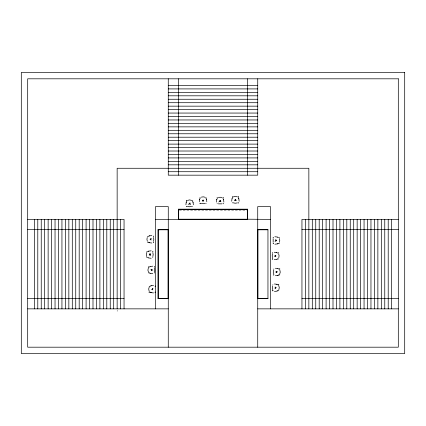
<?xml version="1.0" encoding="UTF-8"?>
<svg xmlns="http://www.w3.org/2000/svg" width="426" height="426" viewBox="0 0 426 426"><rect width="100%" height="100%" fill="white"/><g stroke="black" fill="none" stroke-linecap="round" stroke-linejoin="round"><path stroke-width="0.32" stroke-dasharray="2.13 1.6" d="M219.896 200.715C220.455 200.997 220.45 200.38 219.88 200.779M151.395 238.666L150.82 239.167L151.23 239.859M275.968 272.549L276.378 271.857L275.803 271.362M150.096 239.524L150.096 239.045M149.089 255.339L149.494 254.689L149.084 253.763M276.612 240.232L276.612 240.711M275.888 256.095L275.92 255.722M277.065 272.107L277.102 271.729M149.542 254.546L150.064 254.556L149.521 254.551M151.155 269.988L151.619 269.759L151.246 270.121M152.311 288.972L152.306 289.435L151.933 289.158M152.018 289.142L152.242 289.371L152.316 289.073M276.415 240.685L276.117 240.253L276.368 240.69M275.728 256.17L275.425 255.744M276.788 271.788C276.043 272.502 277.566 271.676 276.511 271.884M275.521 287.704C275.84 287.87 276.261 287.529 274.994 288.29M276.815 271.799L276.985 272.092M220.317 200.774L219.96 200.742L220.396 200.79M150.005 239.471L150.005 239.103M149.025 255.126L149.446 254.546L149.02 253.976M151.017 269.993L150.623 269.339M151.826 289.195L151.406 289.776M276.703 240.653L276.703 240.285M276.016 256.143L276.016 255.776M277.198 272.155L277.539 271.394M276.218 287.896L276.218 287.523M150.889 239.465L151.23 238.709M152.971 288.62L152.551 289.201L152.977 289.771M274.791 256.537L275.217 255.951L274.786 255.387M275.803 272.587L276.378 272.086L275.968 271.399M275.414 287.742L274.994 287.14M190.422 203.985L190.081 203.229M236.196 200.444L235.791 199.719M189.272 203.442L187.951 204.917M203.431 200.316L203.852 200.923M219.779 200.774L218.458 202.249M236.222 200.673L235.85 199.682M152.556 289.169L153.136 288.583M189.288 203.468L188.825 204.219M219.795 200.8L219.326 201.557M276.937 271.969L276.602 272.177L276.73 271.788M202.851 200.241C203.324 200.742 203.452 200.119 202.835 200.22M189.778 203.516L189.586 203.234M202.962 200.199L203.17 200.492L202.952 200.108M202.254 201.157L202.691 200.199M234.593 200.673L235.03 199.719M189.027 204.363L189.522 203.788L190.252 204.363M202.456 201.296L202.957 200.721L203.681 201.296M219.528 201.695L220.173 201.109L221.648 202.43M234.795 200.816L235.296 200.241L235.983 200.651M150.591 253.971L150.17 254.519L150.591 255.121M152.189 269.333L151.784 270.02L152.359 270.521M275.478 241.047L275.904 240.466L275.473 239.897M202.286 200.923L202.701 200.311M234.625 200.444L234.966 199.682M151.017 238.496L150.261 238.842M150.378 253.763L149.739 254.205L149.222 253.667M151.981 269.125L151.262 269.53M152.764 288.413L152.274 288.807M275.686 241.26L276.346 240.86M274.999 256.745L275.723 256.34M276.181 272.757L276.937 272.411M275.207 288.498L275.926 288.093M190.214 202.627L189.501 203.101M189.064 204.198L189.671 203.777L191.146 205.098M202.494 201.131L203.064 200.705L203.644 201.131M219.566 201.53L220.258 201.12L220.753 201.695M235.983 199.08L235.44 199.501M234.832 200.651L235.402 200.225L236.02 200.816M150.756 253.933L150.181 254.434L150.756 255.158M152.354 269.296L151.773 269.882L152.194 270.483M274.813 241.526L275.888 240.589L275.308 239.859M274.626 256.574L275.127 255.781M274.829 288.327L275.404 287.598L274.823 287.103M275.473 255.808L275.446 256.085M151.251 238.464L150.298 238.906M150.612 253.731L149.622 254.109M152.215 269.094L151.219 269.466M152.998 288.381L152.247 288.849M275.457 241.292L276.261 240.828M274.77 256.777L275.76 256.399M275.947 272.789L276.9 272.352M274.972 288.53L275.776 288.067M150.261 239.726L151.257 240.099M149.622 254.993L150.383 255.334M151.225 270.35L151.986 270.691M152.007 289.637L153.003 290.01M275.755 255.515L274.999 255.174M276.937 271.527L276.176 271.186M203.255 199.906L202.882 199.906M220.327 200.305L219.96 200.305M275.452 239.657L276.346 240.083M150.298 239.668L151.022 240.067M149.659 254.929L150.618 255.36M151.262 270.292L152.215 270.723M152.045 289.579L152.769 289.978M276.405 240.088L275.686 239.689M275.718 255.579L274.765 255.147M276.9 271.591L275.942 271.16M189.879 203.064L189.554 203.021M149.776 254.375L149.803 254.732L149.861 254.381M235.461 200.034L235.381 199.688L235.376 200.039M203.309 199.996L202.93 200.034M220.38 200.396L219.907 200.396M235.647 199.517L235.445 200.124L235.37 199.608M189.639 203.143L189.671 203.665L189.602 203.149M277.022 271.969L276.762 271.708M179.346 210.817L246.654 210.817M275.723 287.88L275.942 287.63M274.967 286.895L275.846 287.369L275.201 286.927M151.257 270.015C151.502 269.642 151.661 270.217 151.06 269.674M152.332 288.977L152.332 289.419L151.949 289.201M220.929 201.322L220.492 200.8M275.926 287.603L275.649 287.832M220.514 200.907L220.956 201.557M203.442 200.508L203.884 201.157M190.012 203.575L190.454 204.219M276.128 287.949L276.091 287.571M117.15 310.112L117.15 311.369M150.186 239.242L150.692 239.369L150.197 239.204M150.266 239.258C150.543 239.343 150.65 239.364 150.271 239.231M276.085 240.44L276.442 240.498L276.096 240.413"/><path stroke-width="0.64" d="M146.959 251.569L146.768 251.734M147.598 236.302L147.337 236.403M148.37 267.097L148.541 266.83L148.264 267.011M149.345 286.213L149.191 286.373M152.657 257.56L152.838 257.379M153.53 242.399L153.376 242.112L153.52 242.383M154.297 273.013L154.494 272.768M155.053 292.273L155.325 292.263M273.907 268.987L273.721 269.141M278.663 258.816L278.524 259.093M278.812 290.537L278.641 290.788M192.483 206.429L192.664 206.248M199.938 197.339L200.039 197.526M205.896 203.372L206.168 203.234M217.324 197.755L217.068 197.627L217.148 197.93M223.272 203.687L222.968 203.772L223.293 203.719M238.246 202.925L238.523 202.744L238.32 202.994M273.119 237.506L273.433 237.49L273.13 237.447M155.043 292.209L155.288 292.039M152.923 251.59L152.62 251.51L152.929 251.532M272.667 259.088L272.496 258.827L272.752 259.029M273.63 274.956L273.945 274.94L273.641 275.058M278.418 252.863L278.679 253.071L278.444 252.836M279.77 269.136L279.754 268.811M147.636 242.319L147.465 242.112M148.578 272.944L148.397 272.757M149.063 292.252L149.175 292.034M154.265 266.82L154.547 266.921L154.249 266.809M155.304 286.112L155.101 286.352L155.224 286.048M186.508 206.418L186.822 206.408L186.524 206.328M217.095 203.596L217.308 203.74M223.272 197.77L222.958 197.786L223.229 197.653M238.416 196.716L238.363 197.046L238.443 196.743M273.439 243.475L273.135 243.528M279.296 237.325L279.339 237.607M279.594 268.907L279.781 268.838M153.323 236.174L153.525 236.419L153.376 236.132M149.361 292.231L149.127 292.332M192.461 200.385L192.738 200.518M200.193 203.463L200.044 203.17M205.902 197.286L206.088 197.504M200.231 203.372L199.97 203.239L200.183 203.447M232.266 196.823L232.585 196.844L232.308 196.977M273.157 238.677L273.167 242.282M272.672 285.921L272.416 287.912L272.762 289.76M186.199 202.456L185.906 204.768M199.629 199.389L199.336 201.706M216.701 199.789L216.413 202.105M153.472 241.318L153.807 239.465L153.541 237.474M152.833 256.58L153.174 254.54L152.822 252.496M272.544 253.928L272.214 255.776L272.48 257.767M273.726 269.935L273.391 272.171L273.822 274.248M193.372 204.768L193.079 202.456M206.802 201.706L206.509 199.389M223.874 202.105L223.586 199.789M239.14 201.226L238.848 198.91M154.35 272.171L154.771 270.089L154.425 267.858M272.954 290.782L272.731 290.559L272.874 290.836M278.79 257.703L279.083 255.733L278.689 254.04M146.73 257.416L146.949 257.634M232.575 202.925L232.388 202.707M216.823 199.448L217.345 198.431M232.09 198.569L232.612 197.552M186.359 202.015L186.844 201.093M199.789 198.953L200.273 198.031M147.268 237.463L146.933 239.295L147.327 241.207M279.435 242.293L279.77 240.461L279.381 238.549M278.849 289.707L279.286 287.486L278.647 285.425M148.397 267.816L147.902 270.137L148.477 272.113M146.863 252.362L146.299 254.343L146.81 256.66M149.249 287.012L148.679 288.993L149.196 291.304M279.632 274.238L280.26 272.177L279.813 269.956M272.475 252.879L272.645 253.135L272.587 252.82M186.572 200.305L186.679 200.577L186.732 200.279M148.12 236.494L149.137 235.967M147.481 251.761L148.498 251.233M149.084 267.118L150.101 266.591M149.867 286.405L150.884 285.878M278.588 243.262L278.242 243.486M277.896 258.752L277.555 258.971M279.078 274.759L278.732 274.983M278.103 290.5L277.757 290.724M187.445 200.476L189.421 199.9L191.737 200.412M233.214 196.929L235.195 196.359L237.511 196.865M273.22 243.331L273.236 243.603M272.677 259.104L272.592 258.806M278.673 284.568L278.758 284.866L278.774 284.568M272.88 290.851L272.794 290.553M278.082 243.571L277.571 243.789M277.443 259.029L276.932 259.258M278.62 275.042L278.061 275.287M277.645 290.782L277.086 291.027M218.309 197.573L220.141 197.233L222.052 197.621M272.805 284.887L272.928 284.701M201.317 197.137L203.287 196.839L204.981 197.222M151.816 243.012L149.499 242.729M151.177 258.273L148.86 257.991A2.135 0.724 8.4 0 1 148.594 257.932M152.774 273.636L150.458 273.354A2.135 0.724 8.4 0 1 150.197 273.295M274.892 236.744L277.209 237.026A2.135 0.724 8.4 0 1 277.475 237.09M274.206 252.235L276.522 252.517M153.557 292.923L151.241 292.641M275.382 268.242L277.699 268.524M274.408 283.982L276.724 284.264M191.679 206.434L189.448 206.775L187.365 206.349M205.114 203.367L203.261 203.708L201.269 203.447M237.452 202.888L235.216 203.229L233.139 202.803M149.478 235.844L151.794 235.551M148.839 251.111L151.155 250.813M277.23 243.912L274.914 244.204M151.225 285.761L153.536 285.463M277.72 275.409L275.404 275.707M221.946 203.846L218.341 203.846M279.296 243.299L279.142 243.539M279.786 274.802L279.642 275.074M168.27 85.456L257.73 85.456M168.27 88.906L257.73 88.906M168.27 92.357L257.73 92.357M168.27 95.807L257.73 95.807M168.27 99.258L257.73 99.258M168.27 102.709L257.73 102.709M168.27 106.159L257.73 106.159M168.27 109.61L257.73 109.61M168.27 113.06L257.73 113.06M168.27 116.511L257.73 116.511M168.27 119.962L257.73 119.962M168.27 123.412L257.73 123.412M168.27 126.863L257.73 126.863M168.27 130.313L257.73 130.313M168.27 133.764L257.73 133.764M168.27 137.215L257.73 137.215M168.27 140.665L257.73 140.665M168.27 144.116L257.73 144.116M168.27 147.566L257.73 147.566M168.27 151.017L257.73 151.017M168.27 154.468L257.73 154.468M168.27 157.918L257.73 157.918M168.27 161.369L257.73 161.369M168.27 164.819L257.73 164.819M168.27 171.721L257.73 171.721M178.686 209.358L247.314 209.358M178.494 219.198L247.506 219.198L247.506 209.166L178.494 209.166L178.494 219.39L155.49 219.39M27.69 219.39L124.051 219.39L124.051 308.85M270.51 219.39L247.49 219.198M398.31 219.39L301.949 219.39L301.949 308.85M27.69 229.614L124.051 229.614M301.949 229.614L398.31 229.614M158.046 229.806L168.27 229.806L168.27 298.434L158.046 298.434M267.954 229.806L257.73 229.806L257.73 298.434L267.954 298.434M27.69 298.626L124.051 298.626M301.949 298.626L398.31 298.626M27.69 308.85L168.27 308.85M257.73 308.85L398.31 308.85M274.227 259.695L276.543 259.397A2.135 0.724 -8.7 0 0 276.804 259.338M274.429 291.448L276.746 291.15A2.135 0.724 -8.7 0 0 277.007 291.086M152.753 266.175L150.442 266.468A2.135 0.724 -8.7 0 0 150.176 266.532M148.892 242.506L149.159 242.607M150.117 273.236L149.909 273.151M149.883 292.002L150.692 292.444M278.306 268.747L279.062 269.168M148.983 242.543L148.136 242.09M150.612 292.412L150.9 292.524M277.55 237.149L278.567 237.665M276.863 252.634L277.88 253.156M277.065 284.387L278.087 284.909M148.52 257.874L147.497 257.352M149.803 273.109L149.1 272.715M238.209 197.552L238.73 198.569M222.942 198.431L223.464 199.448M205.864 198.031L206.392 199.048M192.435 201.093L192.919 202.015M231.68 201.226L231.968 198.91A2.135 0.724 -81.4 0 1 232.026 198.644M391.664 219.39L391.664 308.85M388.214 219.39L388.214 308.85M384.763 219.39L384.763 308.85M381.313 219.39L381.313 308.85M377.862 219.39L377.862 308.85M374.411 219.39L374.411 308.85M370.961 219.39L370.961 308.85M367.51 219.39L367.51 308.85M364.06 219.39L364.06 308.85M360.609 219.39L360.609 308.85M357.158 219.39L357.158 308.85M353.708 219.39L353.708 308.85M350.257 219.39L350.257 308.85M346.807 219.39L346.807 308.85M343.356 219.39L343.356 308.85M339.905 219.39L339.905 308.85M336.455 219.39L336.455 308.85M333.004 219.39L333.004 308.85M329.554 219.39L329.554 308.85M326.103 219.39L326.103 308.85M322.652 219.39L322.652 308.85M319.202 219.39L319.202 308.85M315.751 219.39L315.751 308.85M312.301 219.39L312.301 308.85M308.85 308.85L308.85 168.27L117.15 168.27L117.15 308.85M305.399 219.39L305.399 308.85M270.51 308.85L270.51 206.61L257.73 206.61L257.73 229.614L267.954 229.614L267.954 298.626L257.922 298.626L257.922 229.614M257.73 78.81L257.73 175.171L168.27 175.171L168.27 78.81M257.73 298.626L257.73 347.19M247.506 78.81L247.506 175.171M247.314 209.166L247.314 219.39L178.686 219.39L178.686 209.166M178.494 78.81L178.494 175.171M168.27 229.614L168.27 206.61L155.49 206.61L155.49 308.85M168.27 298.626L168.27 347.19M158.238 229.806L158.238 298.434M120.601 219.39L120.601 308.85M113.699 219.39L113.699 308.85M110.249 219.39L110.249 308.85M106.798 219.39L106.798 308.85M103.348 219.39L103.348 308.85M99.897 219.39L99.897 308.85M96.446 219.39L96.446 308.85M92.996 219.39L92.996 308.85M89.545 219.39L89.545 308.85M86.095 219.39L86.095 308.85M82.644 219.39L82.644 308.85M79.193 219.39L79.193 308.85M75.743 219.39L75.743 308.85M72.292 219.39L72.292 308.85M68.842 219.39L68.842 308.85M65.391 219.39L65.391 308.85M61.94 219.39L61.94 308.85M58.49 219.39L58.49 308.85M55.039 219.39L55.039 308.85M51.589 219.39L51.589 308.85M48.138 219.39L48.138 308.85M44.687 219.39L44.687 308.85M41.237 219.39L41.237 308.85M37.786 219.39L37.786 308.85M34.336 219.39L34.336 308.85M151.209 292.662A2.135 0.724 8.4 0 1 150.98 292.582M150.958 285.819A2.135 0.724 -8.7 0 1 151.187 285.74M148.573 251.17A2.135 0.724 -8.7 0 1 148.802 251.09M149.462 242.745A2.135 0.724 8.4 0 1 149.233 242.666M149.212 235.908A2.135 0.724 -8.7 0 1 149.441 235.828M276.762 284.248A2.135 0.724 8.4 0 1 276.991 284.328M277.736 268.508A2.135 0.724 8.4 0 1 277.965 268.588M277.986 275.345A2.135 0.724 -8.7 0 1 277.757 275.425M276.559 252.496A2.135 0.724 8.4 0 1 276.783 252.575M216.685 199.751A2.135 0.724 -81.4 0 1 216.765 199.522M223.522 199.522A2.135 0.724 81.5 0 1 223.602 199.751M199.608 199.352A2.135 0.724 -81.4 0 1 199.688 199.123M206.45 199.123A2.135 0.724 81.5 0 1 206.53 199.352M238.789 198.644A2.135 0.724 81.5 0 1 238.869 198.873M186.178 202.419A2.135 0.724 -81.4 0 1 186.258 202.19M193.021 202.19A2.135 0.724 81.5 0 1 193.1 202.419M277.491 243.848A2.135 0.724 -8.7 0 1 277.267 243.928M404.7 72.42L21.3 72.42L21.3 353.58L404.7 353.58L404.7 72.42M398.31 78.81L27.69 78.81L27.69 347.19L398.31 347.19L398.31 78.81M168.078 229.614L158.046 229.614L158.046 298.626L168.078 298.626L168.078 229.614"/></g></svg>
